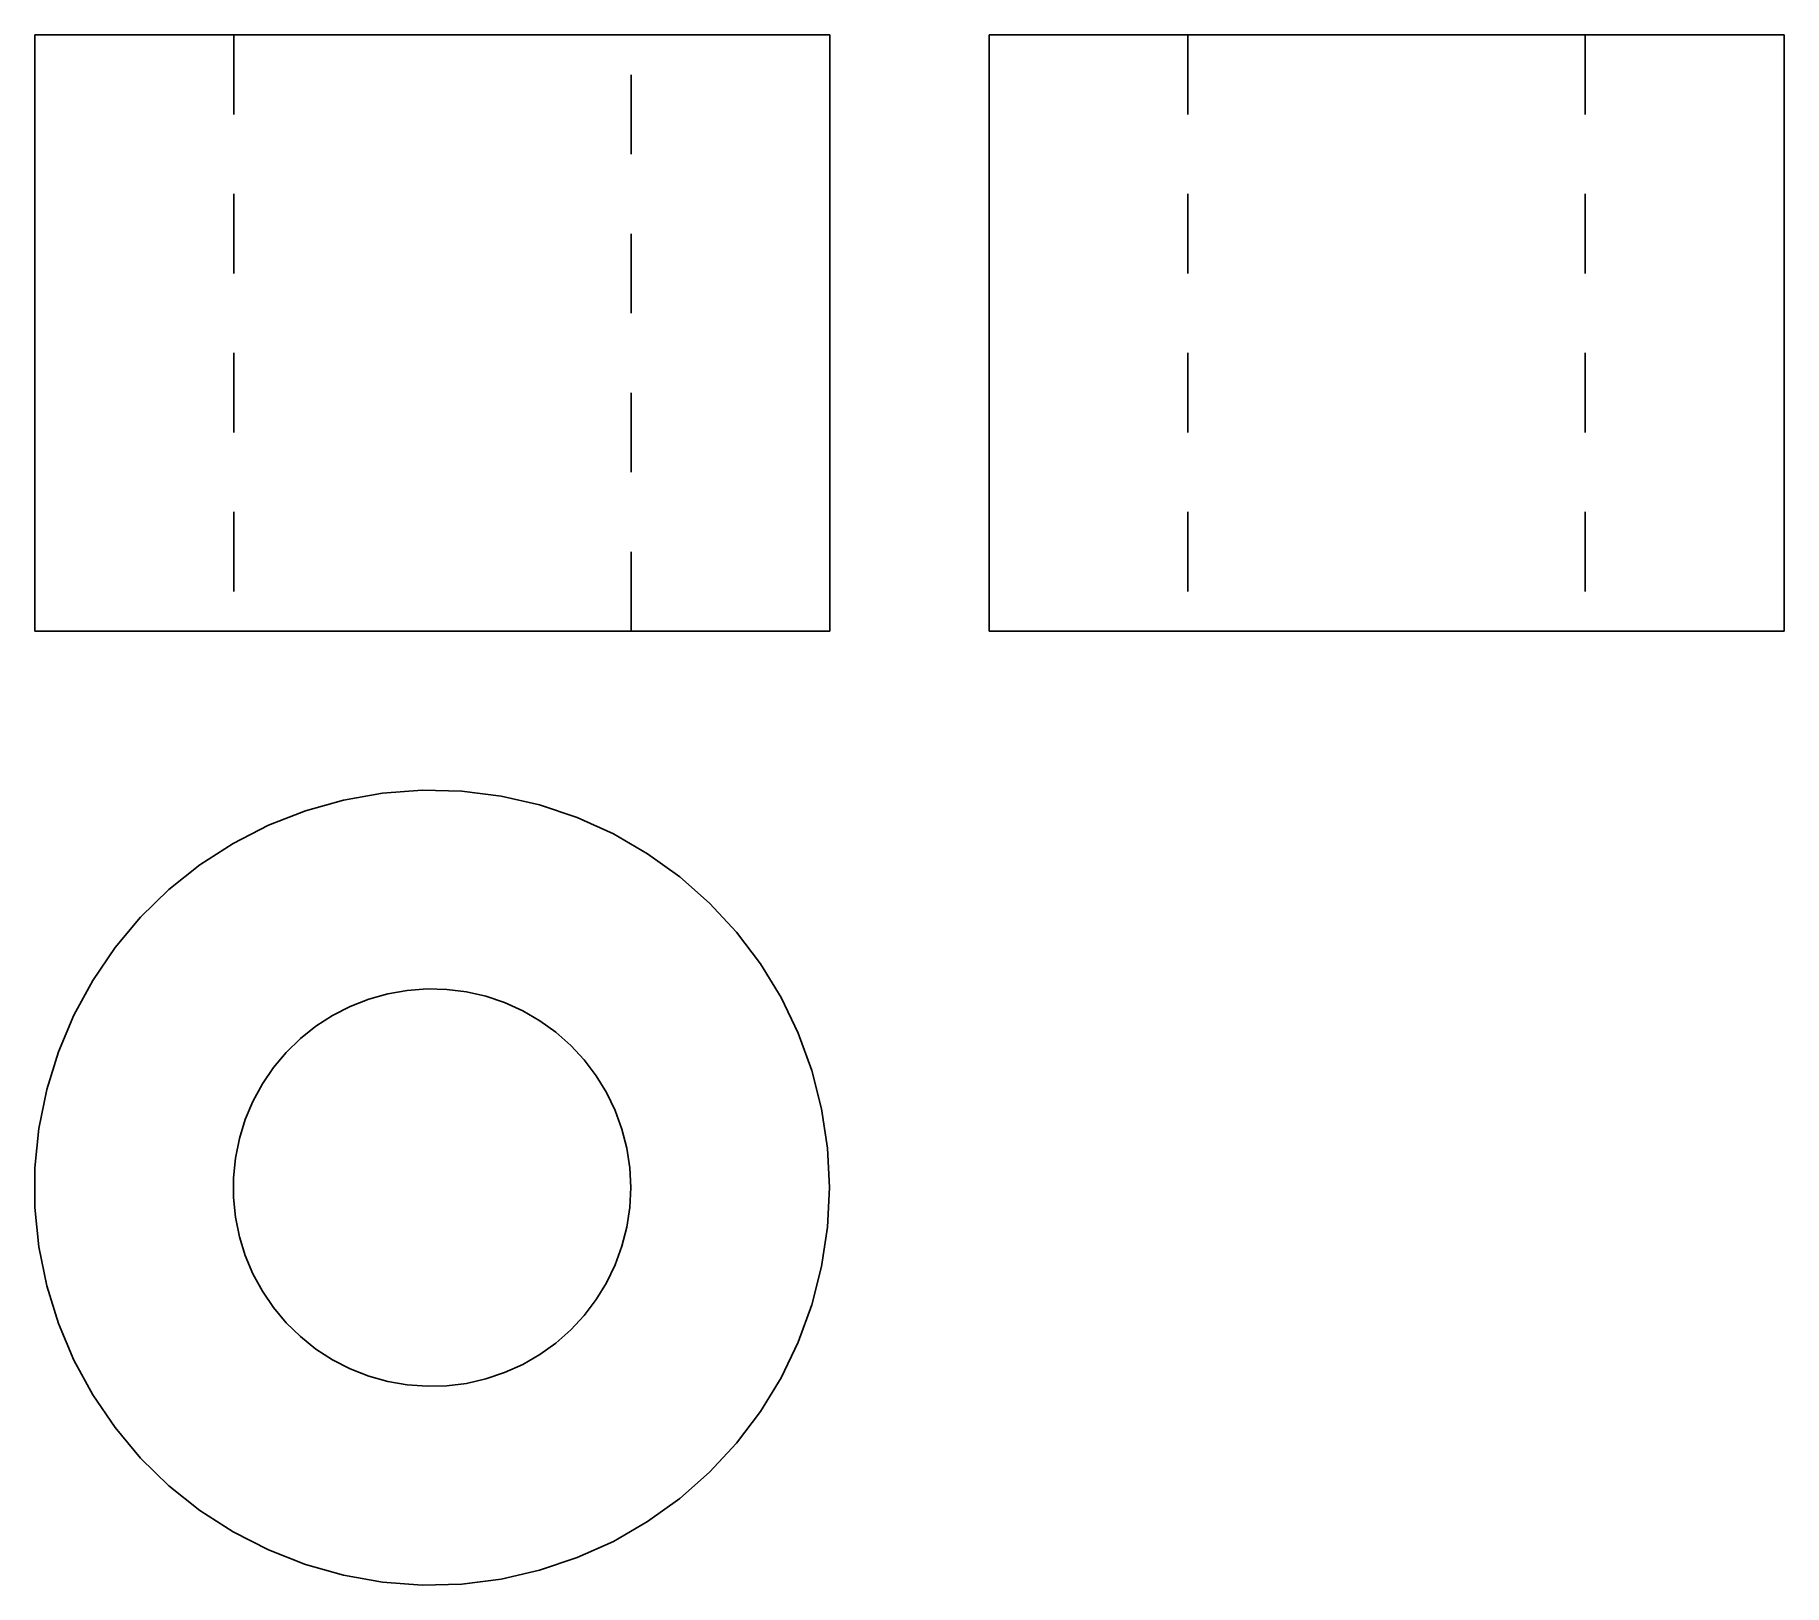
# Model space of a CAD drawing. Extents: x 0 to 2.2, y 0 to 1.95.
import ezdxf

# ---------------------------------------------------------------- set-up
doc = ezdxf.new("R2010")
doc.units = 0
doc.linetypes.add('HIDDEN', pattern=[0.05, 0.03335, -0.01665])
for name, color, linetype in [('FRONT', 7, 'CONTINUOUS'), ('FRONT_HID', 7, 'HIDDEN'), ('LEFT', 7, 'CONTINUOUS'), ('LEFT_HID', 7, 'HIDDEN'), ('TOP', 7, 'CONTINUOUS')]:
    doc.layers.add(name, color=color, linetype=linetype)

msp = doc.modelspace()

# ---------------------------------------------------------------- linework, layer by layer
at = {"layer": 'FRONT'}
for p, q in [((1, 1.949689), (0, 1.949689)), ((0, 1.949689), (0, 1.199689)), ((1, 1.199689), (1, 1.949689)), ((1, 1.199689), (0, 1.199689))]:
    msp.add_line(p, q, dxfattribs=at)
at = {"layer": 'FRONT_HID', "linetype": 'HIDDEN'}
for p, q in [((0.75, 1.949689), (0.25, 1.949689)), ((0.25, 1.949689), (0.75, 1.949689)), ((0.25, 1.949689), (0.25, 1.199689)), ((0.75, 1.199689), (0.75, 1.949689)), ((0.75, 1.199689), (0.25, 1.199689)), ((0.25, 1.199689), (0.75, 1.199689))]:
    msp.add_line(p, q, dxfattribs=at)
at = {"layer": 'LEFT'}
for p, q in [((1.2, 1.949689), (2.2, 1.949689)), ((1.2, 1.949689), (1.2, 1.199689)), ((2.2, 1.949689), (2.2, 1.199689)), ((1.2, 1.199689), (2.2, 1.199689))]:
    msp.add_line(p, q, dxfattribs=at)
at = {"layer": 'LEFT_HID', "linetype": 'HIDDEN'}
for p, q in [((1.7, 1.949689), (1.2, 1.949689)), ((1.7, 1.949689), (1.45, 1.949689)), ((1.45, 1.949689), (1.95, 1.949689)), ((1.45, 1.949689), (1.45, 1.199689)), ((2.2, 1.949689), (1.7, 1.949689)), ((1.95, 1.949689), (1.7, 1.949689)), ((1.95, 1.949689), (1.95, 1.199689)), ((1.7, 1.199689), (1.2, 1.199689)), ((1.7, 1.199689), (1.45, 1.199689)), ((1.45, 1.199689), (1.95, 1.199689)), ((2.2, 1.199689), (1.7, 1.199689)), ((1.95, 1.199689), (1.7, 1.199689))]:
    msp.add_line(p, q, dxfattribs=at)
at = {"layer": 'TOP'}
for p, q in [((0.437207, 0.995964), (0.388118, 0.987309)), ((0.486913, 0.999689), (0.437207, 0.995964)), ((0.536744, 0.998446), (0.486913, 0.999689)), ((0.586203, 0.992248), (0.536744, 0.998446)), ((0.634799, 0.981157), (0.586203, 0.992248)), ((0.340135, 0.973808), (0.293735, 0.955598)), ((0.388118, 0.987309), (0.340135, 0.973808)), ((0.682049, 0.965281), (0.634799, 0.981157)), ((0.293735, 0.955598), (0.249378, 0.932857)), ((0.727484, 0.94478), (0.682049, 0.965281)), ((0.249378, 0.932857), (0.207507, 0.905814)), ((0.770652, 0.919858), (0.727484, 0.94478)), ((0.207507, 0.905814), (0.168536, 0.874735)), ((0.811123, 0.89076), (0.770652, 0.919858)), ((0.848497, 0.857778), (0.811123, 0.89076)), ((0.168536, 0.874735), (0.132853, 0.839931)), ((0.132853, 0.839931), (0.100812, 0.801747)), ((0.882401, 0.821238), (0.848497, 0.857778)), ((0.912498, 0.781505), (0.882401, 0.821238)), ((0.100812, 0.801747), (0.072733, 0.760562)), ((0.938489, 0.738972), (0.912498, 0.781505)), ((0.072733, 0.760562), (0.048894, 0.716786)), ((0.493146, 0.749767), (0.468293, 0.747904)), ((0.518061, 0.749146), (0.493146, 0.749767)), ((0.542791, 0.746047), (0.518061, 0.749146)), ((0.396557, 0.727721), (0.374378, 0.716351)), ((0.419757, 0.736826), (0.396557, 0.727721)), ((0.443748, 0.743577), (0.419757, 0.736826)), ((0.468293, 0.747904), (0.443748, 0.743577)), ((0.567089, 0.740501), (0.542791, 0.746047)), ((0.590714, 0.732563), (0.567089, 0.740501)), ((0.613431, 0.722313), (0.590714, 0.732563)), ((0.960117, 0.694062), (0.938489, 0.738972)), ((0.048894, 0.716786), (0.029532, 0.670855)), ((0.374378, 0.716351), (0.353443, 0.702829)), ((0.635015, 0.709851), (0.613431, 0.722313)), ((0.655251, 0.695302), (0.635015, 0.709851)), ((0.333957, 0.68729), (0.316115, 0.669888)), ((0.353443, 0.702829), (0.333957, 0.68729)), ((0.673938, 0.678811), (0.655251, 0.695302)), ((0.977165, 0.647222), (0.960117, 0.694062)), ((0.029532, 0.670855), (0.01484, 0.623223)), ((0.316115, 0.669888), (0.300095, 0.650796)), ((0.69089, 0.660541), (0.673938, 0.678811)), ((0.705938, 0.640675), (0.69089, 0.660541)), ((0.300095, 0.650796), (0.286056, 0.630203)), ((0.718934, 0.619408), (0.705938, 0.640675)), ((0.989465, 0.598918), (0.977165, 0.647222)), ((0.01484, 0.623223), (0.004963, 0.574366)), ((0.286056, 0.630203), (0.274136, 0.608316)), ((0.729748, 0.596953), (0.718934, 0.619408)), ((0.274136, 0.608316), (0.264455, 0.58535)), ((0.738272, 0.573533), (0.729748, 0.596953)), ((0.996894, 0.549629), (0.989465, 0.598918)), ((0.004963, 0.574366), (0, 0.524768)), ((0.264455, 0.58535), (0.257109, 0.561534)), ((0.744422, 0.549381), (0.738272, 0.573533)), ((0.257109, 0.561534), (0.252171, 0.537105)), ((0.252171, 0.537105), (0.249689, 0.512306)), ((0.748136, 0.524737), (0.744422, 0.549381)), ((0.999378, 0.499845), (0.996894, 0.549629)), ((0, 0.524768), (0, 0.474922)), ((0.249689, 0.512306), (0.249689, 0.487383)), ((0.749378, 0.499845), (0.748136, 0.524737)), ((0.249689, 0.487383), (0.252171, 0.462584)), ((0.748136, 0.474953), (0.749378, 0.499845)), ((0.996894, 0.450061), (0.999378, 0.499845)), ((0, 0.474922), (0.004963, 0.425323)), ((0.252171, 0.462584), (0.257109, 0.438155)), ((0.744422, 0.450308), (0.748136, 0.474953)), ((0.738272, 0.426156), (0.744422, 0.450308)), ((0.989465, 0.400772), (0.996894, 0.450061)), ((0.004963, 0.425323), (0.01484, 0.376466)), ((0.257109, 0.438155), (0.264455, 0.41434)), ((0.729748, 0.402736), (0.738272, 0.426156)), ((0.264455, 0.41434), (0.274136, 0.391374)), ((0.718934, 0.380281), (0.729748, 0.402736)), ((0.977165, 0.352467), (0.989465, 0.400772)), ((0.01484, 0.376466), (0.029532, 0.328835)), ((0.274136, 0.391374), (0.286056, 0.369486)), ((0.705938, 0.359015), (0.718934, 0.380281)), ((0.286056, 0.369486), (0.300095, 0.348893)), ((0.69089, 0.339148), (0.705938, 0.359015)), ((0.960117, 0.305627), (0.977165, 0.352467)), ((0.300095, 0.348893), (0.316115, 0.329801)), ((0.673938, 0.320878), (0.69089, 0.339148)), ((0.029532, 0.328835), (0.048894, 0.282903)), ((0.316115, 0.329801), (0.333957, 0.312399)), ((0.333957, 0.312399), (0.353443, 0.29686)), ((0.655251, 0.304387), (0.673938, 0.320878)), ((0.353443, 0.29686), (0.374378, 0.283338)), ((0.613431, 0.277377), (0.635015, 0.289838)), ((0.635015, 0.289838), (0.655251, 0.304387)), ((0.938489, 0.260718), (0.960117, 0.305627)), ((0.048894, 0.282903), (0.072733, 0.239127)), ((0.374378, 0.283338), (0.396557, 0.271968)), ((0.396557, 0.271968), (0.419757, 0.262863)), ((0.567089, 0.259189), (0.590714, 0.267126)), ((0.590714, 0.267126), (0.613431, 0.277377)), ((0.419757, 0.262863), (0.443748, 0.256113)), ((0.443748, 0.256113), (0.468293, 0.251785)), ((0.468293, 0.251785), (0.493146, 0.249922)), ((0.493146, 0.249922), (0.518061, 0.250544)), ((0.518061, 0.250544), (0.542791, 0.253643)), ((0.542791, 0.253643), (0.567089, 0.259189)), ((0.912498, 0.218185), (0.938489, 0.260718)), ((0.072733, 0.239127), (0.100812, 0.197942)), ((0.882401, 0.178451), (0.912498, 0.218185)), ((0.100812, 0.197942), (0.132853, 0.159758)), ((0.848497, 0.141911), (0.882401, 0.178451)), ((0.132853, 0.159758), (0.168536, 0.124954)), ((0.811123, 0.108929), (0.848497, 0.141911)), ((0.168536, 0.124954), (0.207507, 0.093876)), ((0.207507, 0.093876), (0.249378, 0.066832)), ((0.770652, 0.079832), (0.811123, 0.108929)), ((0.249378, 0.066832), (0.293735, 0.044092)), ((0.727484, 0.054909), (0.770652, 0.079832)), ((0.293735, 0.044092), (0.340135, 0.025881)), ((0.682049, 0.034408), (0.727484, 0.054909)), ((0.340135, 0.025881), (0.388118, 0.012381)), ((0.634799, 0.018532), (0.682049, 0.034408)), ((0.388118, 0.012381), (0.437207, 0.003725)), ((0.437207, 0.003725), (0.486913, 0)), ((0.486913, 0), (0.536744, 0.001243)), ((0.536744, 0.001243), (0.586203, 0.007441)), ((0.586203, 0.007441), (0.634799, 0.018532))]:
    msp.add_line(p, q, dxfattribs=at)

doc.saveas('drawing.dxf')
